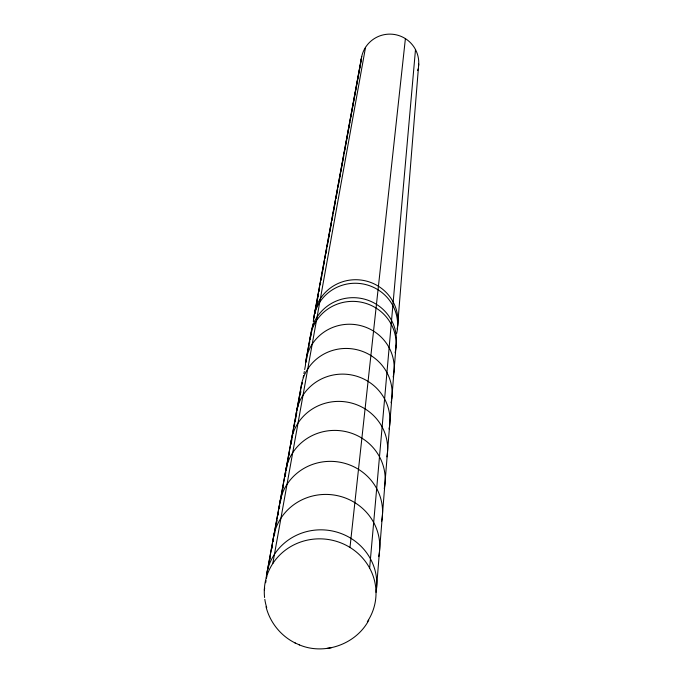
<?xml version="1.0" encoding="UTF-8"?>
<svg xmlns="http://www.w3.org/2000/svg" width="683" height="683" viewBox="0 0 683 683"><rect width="100%" height="100%" fill="white"/><g stroke="black" fill="none" stroke-linecap="round" stroke-linejoin="round"><path stroke-width="1.02" d="M376.324 590.462L396.08 345.504M397.591 326.286L418.73 64.014M369.64 568.102L415.495 49.56M349.986 547.442L405.395 38.632M272.79 563.543L365.533 47.34M264.321 590.035L264.705 587.943M265.661 582.71L266.046 580.618M266.421 578.561L266.797 576.503M269.811 560.043L270.186 557.985M271.885 548.722L272.261 546.665M273.209 541.482L273.593 539.391M274.549 534.149L274.933 532.048M276.658 522.623L277.042 520.523M278.007 515.281L278.391 513.189M279.347 507.947L279.731 505.864M280.687 500.639L281.063 498.547M281.447 496.464L281.831 494.372M282.788 489.148L283.172 487.064M285.46 474.523L285.844 472.431M286.228 470.339L287.193 465.097M287.569 463.006L287.953 460.914M288.918 455.672L289.302 453.58M291.009 444.215L291.948 439.118M292.315 437.077L292.691 435.037M293.067 433.005L293.442 430.964M294.373 425.868L294.74 423.827M295.116 421.787L295.867 417.714A47.084 45.633 7.5 0 1 296.081 414.735L266.421 576M296.431 414.607L296.806 412.541M297.754 407.375L298.138 405.309M298.514 403.243L299.461 398.069M299.837 396.003L300.213 393.937M301.895 384.751L302.27 382.728M303.192 377.656L303.568 375.633M303.935 373.601L304.311 371.578M304.678 369.546L305.421 365.49A44.412 43.174 7.5 0 1 353.495 324.408A44.412 43.174 7.5 0 1 393.809 373.328M305.993 362.366L306.949 357.158M307.333 355.075L307.709 352.991M308.665 347.784L309.04 345.709M309.425 343.626L309.809 341.543M310.697 336.668L311.064 334.653M311.439 332.638L311.807 330.623M312.174 328.608L313.096 323.58M313.446 321.642L313.787 319.798M314.146 317.834L314.53 315.734M314.914 313.642L315.87 308.409M316.255 306.317L317.211 301.083M317.595 298.992L318.551 293.758M318.935 291.667L319.32 289.575M320.276 284.341L320.66 282.25M321.044 280.158L322 274.925M322.385 272.833L323.341 267.599M323.725 265.508L324.681 260.274M325.065 258.183L325.45 256.091M325.834 253.991L326.79 248.766M327.174 246.665L328.13 241.441M328.514 239.34L329.471 234.107M329.855 232.015L331.579 222.598M331.964 220.507L332.92 215.273M333.304 213.181L334.26 207.948M334.644 205.856L335.601 200.623M335.985 198.531L337.709 189.114M338.094 187.022L339.05 181.789M339.434 179.697L340.39 174.464M340.774 172.372L343.839 155.622M344.223 153.53L345.18 148.296M345.564 146.205L349.969 122.137M350.353 120.046L351.31 114.812M351.694 112.721L360.889 62.486M267.224 571.423L301.775 383.172M306.385 358.029L310.748 334.269M314.872 311.798L361.725 56.501M305.736 361.734L310.116 337.889M314.257 315.315L361.29 58.96M368.769 620.249C355.988 644.351 324.246 655.586 299.163 644.786M326.534 648.491L331.537 647.68M266.02 606.717C269.862 622.324 280.858 636.035 295.329 643.053M294.877 642.857L299.504 644.931M264.586 597.514A55.904 53.624 7.5 0 1 332.903 540.39A55.904 53.624 7.5 0 1 367.352 621.709M266.72 607.605A55.904 53.624 7.5 0 1 264.825 599.375M266.225 577.844A55.425 53.189 7.5 0 1 328.344 530.324A55.425 53.189 7.5 0 1 376.043 592.298M272.995 540.893A53.53 51.49 7.5 0 1 333.927 495.021A53.53 51.49 7.5 0 1 378.724 556.619M290.762 444.206A48.553 46.965 7.5 0 1 345.256 401.817A48.553 46.965 7.5 0 1 386.928 456.867M389.071 428.984A47.084 45.633 7.5 0 0 350.379 374.754A47.084 45.633 7.5 0 0 296.191 413.744L301.109 386.979A45.71 44.369 7.5 0 1 352.232 348.851A45.71 44.369 7.5 0 1 391.752 398.915M279.193 508.126A51.763 49.885 7.5 0 1 337.359 461.81A51.763 49.885 7.5 0 1 381.558 521.599M285.084 476.614A50.107 48.382 7.5 0 1 340.894 430.777A50.107 48.382 7.5 0 1 384.247 488.61M310.56 336.762A42.995 41.859 7.5 0 1 358.455 297.993A42.995 41.859 7.5 0 1 395.781 347.066M313.326 321.676A42.218 41.142 7.5 0 1 361.273 283.684A42.218 41.142 7.5 0 1 396.661 333.543M314.001 317.988A42.03 40.963 7.5 0 1 361.281 280.09A42.03 40.963 7.5 0 1 397.147 328.933M309.92 339.707A43.191 42.039 7.5 0 1 359.369 301.877A43.191 42.039 7.5 0 1 395.107 352.769M418.073 68.94A28.857 28.549 7.5 0 1 417.663 70.554M361.076 61.444A28.857 28.549 7.5 0 1 392.384 34.235A28.857 28.549 7.5 0 1 418.508 66.49M391.607 399.871A45.71 44.369 7.5 0 1 391.06 402.722M300.751 392.776A45.71 44.369 7.5 0 1 300.785 390.838M393.673 374.267A44.412 43.174 7.5 0 1 393.143 377.042"/></g></svg>
